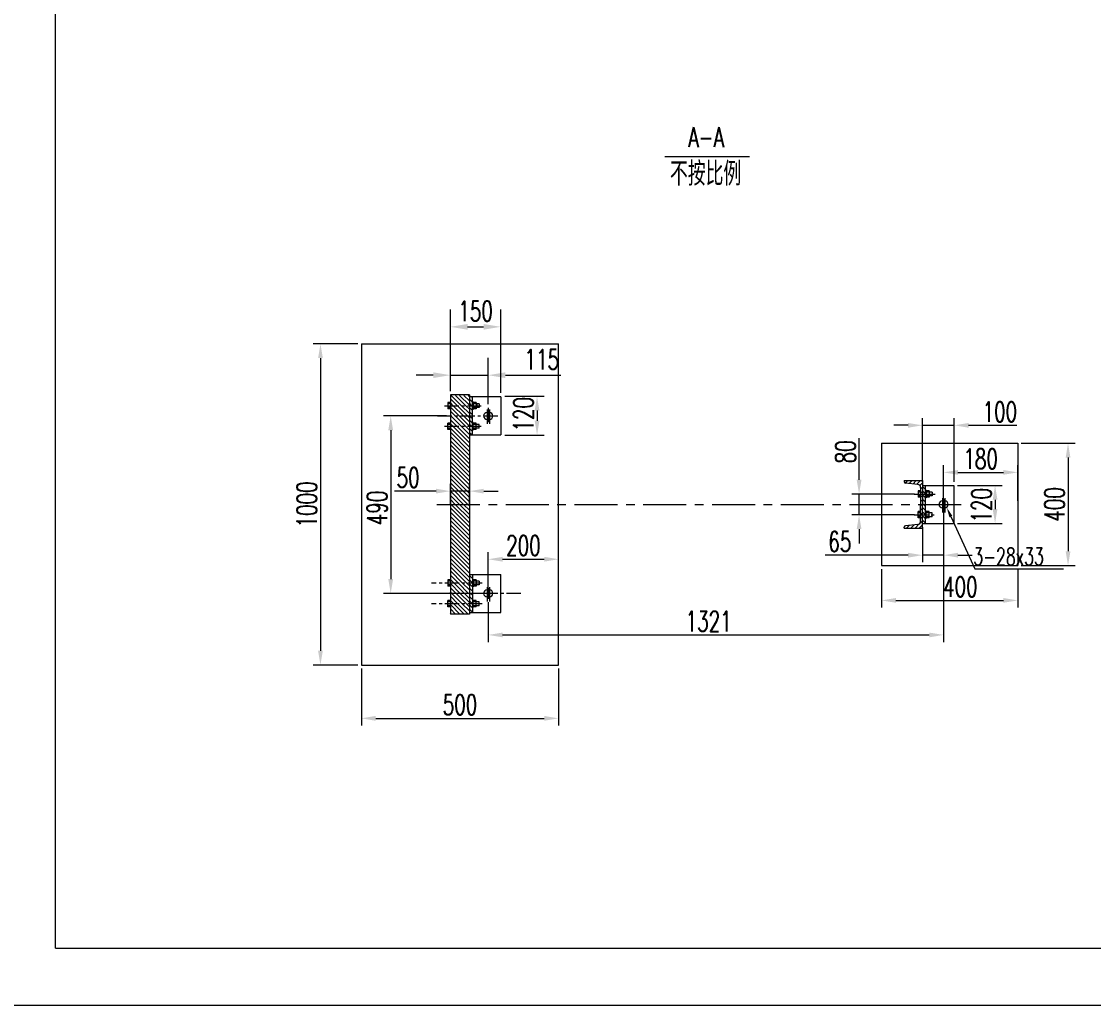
# Model space of a CAD drawing. Header units: millimetres. Extents: x -394 to 6212, y -2458 to 809.
# Drawn here: x 4448.8 to 4635.9, y -1936.1 to -1764.3 of the extents above; entities that cross this region are included whole.
import ezdxf

# ---------------------------------------------------------------- set-up
doc = ezdxf.new("R2010")
doc.units = ezdxf.units.MM
doc.header["$PDSIZE"] = -5
doc.linetypes.add('CENTERX2', pattern=[4, 2.5, -0.5, 0.5, -0.5])
doc.layers.get('0').update_dxf_attribs({"lineweight": 18})
doc.layers.get('DEFPOINTS').update_dxf_attribs({"lineweight": 18})
for name, color, linetype, lineweight, true_color in [('1', 1, 'Continuous', 18, 0xff0000), ('2', 2, 'Continuous', 18, 0xffff00), ('3', 3, 'CENTERX2', 18, 0x00ff00), ('3尺寸线', 2, 'Continuous', 18, 0xffff00)]:
    doc.layers.add(name, color=color, linetype=linetype, lineweight=lineweight, true_color=true_color)
doc.styles.add('HZ', font='txt.shx', dxfattribs={"width": 0.67, "bigfont": 'hztxt.shx'})
doc.styles.add('STYLE1', font='txt.shx', dxfattribs={"width": 0.67, "bigfont": 'hztxt.shx'})
doc.styles.add('ZH', font='txt.shx', dxfattribs={"width": 0.75, "bigfont": 'hztxt.shx'})
doc.dimstyles.new('STANDARD$0', dxfattribs={"dimtxt": 3.5, "dimasz": 2.5, "dimexe": 1.25, "dimexo": 0.625, "dimtad": 1, "dimdec": 4, "dimdsep": 46, "dimtxsty": 'HZ', "dimcen": 2.5, "dimdle": 5, "dimadec": 0, "dimazin": 0, "dimtfac": 1, "dimtmove": 0, "dimatfit": 3, "dimfxl": 1, "dimtolj": 1, "dimlwd": -1, "dimlwe": -1, "dimarcsym": 0})

# ---------------------------------------------------------------- blocks, each defined once
blk = doc.blocks.new('*D287')
at = {"layer": '2', "color": 0}
for p, q in [((4609.72, -1849.28), (4609.72, -1858.7)), ((4606.04, -1852.54), (4606.04, -1858.7)), ((4603.54, -1857.45), (4589.03, -1857.45)), ((4609.72, -1857.45), (4606.04, -1857.45)), ((4612.22, -1857.45), (4614.72, -1857.45))]:
    blk.add_line(p, q, dxfattribs=at)
for points in [[(4603.54, -1857.04), (4603.54, -1857.87), (4606.04, -1857.45)], [(4612.22, -1857.04), (4612.22, -1857.87), (4609.72, -1857.45)]]:
    blk.add_solid(points, dxfattribs=at)
at = {"layer": 'DEFPOINTS', "color": 0}
for p in [(4609.72, -1848.66), (4606.04, -1851.91), (4606.04, -1857.45)]:
    blk.add_point(p, dxfattribs=at)
at = {"layer": '2', "color": 0, "insert": (4591.61, -1855.08), "char_height": 3.5, "attachment_point": 5, "style": 'HZ'}
blk.add_mtext('\\A1;65', dxfattribs=at)
blk = doc.blocks.new('*D286')
at = {"layer": '2', "color": 0}
for p, q in [((4609.72, -1849.22), (4609.72, -1872.62)), ((4530.25, -1865.68), (4530.25, -1872.62)), ((4532.75, -1871.37), (4607.22, -1871.37))]:
    blk.add_line(p, q, dxfattribs=at)
for points in [[(4532.75, -1870.96), (4532.75, -1871.79), (4530.25, -1871.37)], [(4607.22, -1870.96), (4607.22, -1871.79), (4609.72, -1871.37)]]:
    blk.add_solid(points, dxfattribs=at)
at = {"layer": 'DEFPOINTS', "color": 0}
for p in [(4609.72, -1848.59), (4530.25, -1865.06), (4609.72, -1871.37)]:
    blk.add_point(p, dxfattribs=at)
at = {"layer": '2', "color": 0, "insert": (4568.72, -1869), "char_height": 3.5, "attachment_point": 5, "style": 'HZ'}
blk.add_mtext('\\A1;1321', dxfattribs=at)
blk = doc.blocks.new('*D285')
at = {"layer": '2', "color": 0}
for p, q in [((4522.97, -1833.16), (4511.98, -1833.16)), ((4513.23, -1835.66), (4513.23, -1861.63)), ((4529.43, -1864.13), (4511.98, -1864.13))]:
    blk.add_line(p, q, dxfattribs=at)
for points in [[(4512.81, -1835.66), (4513.65, -1835.66), (4513.23, -1833.16)], [(4512.81, -1861.63), (4513.65, -1861.63), (4513.23, -1864.13)]]:
    blk.add_solid(points, dxfattribs=at)
at = {"layer": 'DEFPOINTS', "color": 0}
for p in [(4523.59, -1833.16), (4513.23, -1864.13), (4530.06, -1864.13)]:
    blk.add_point(p, dxfattribs=at)
at = {"layer": '2', "color": 0, "insert": (4510.85, -1849.21), "char_height": 3.5, "attachment_point": 5, "rotation": 90, "style": 'HZ'}
blk.add_mtext('\\A1;490', dxfattribs=at)
blk = doc.blocks.new('*X2')
at = {"color": 0}
for p, q in [((1405.11, 1142.6), (1403.21, 1144.5)), ((1405.11, 1145.25), (1404.52, 1145.84)), ((1404.72, 1140.34), (1403.21, 1141.84)), ((1405.11, 1137.3), (1403.21, 1139.19)), ((1405.11, 1139.95), (1404.72, 1140.34)), ((1405.11, 1134.65), (1403.21, 1136.54)), ((1403.27, 1133.84), (1403.21, 1133.89)), ((1405.11, 1129.34), (1403.21, 1131.24)), ((1405.11, 1132), (1403.27, 1133.84)), ((1404.46, 1127.34), (1403.21, 1128.59)), ((1405.11, 1124.04), (1403.21, 1125.93)), ((1405.11, 1126.69), (1404.46, 1127.34)), ((1404.66, 1121.84), (1403.21, 1123.28)), ((1405.11, 1031.23), (1403.21, 1033.13)), ((1405.11, 1028.58), (1403.21, 1030.48)), ((1405.11, 1025.93), (1403.21, 1027.82)), ((1405.11, 1023.28), (1403.21, 1025.17)), ((1403.9, 1021.84), (1403.21, 1022.52)), ((1405.11, 1017.98), (1403.21, 1019.87)), ((1405.09, 1015.34), (1403.21, 1017.22)), ((1405.11, 1020.63), (1403.9, 1021.84)), ((1405.11, 1015.32), (1405.09, 1015.34)), ((1405.11, 1012.67), (1403.21, 1014.57)), ((1405.11, 1010.02), (1403.21, 1011.91))]:
    blk.add_line(p, q, dxfattribs=at)
blk = doc.blocks.new('*X3')
at = {"color": 0}
for p, q in [((1391.21, 1140.69), (1397.36, 1146.84)), ((1391.21, 1143.34), (1394.71, 1146.84)), ((1391.21, 1145.99), (1392.06, 1146.84)), ((1393.51, 1140.34), (1400.01, 1146.84)), ((1396.16, 1140.34), (1402.66, 1146.84)), ((1398.82, 1140.34), (1403.21, 1144.73)), ((1391.21, 1135.38), (1396.16, 1140.34)), ((1391.21, 1138.04), (1393.51, 1140.34)), ((1392.32, 1133.84), (1398.82, 1140.34)), ((1394.97, 1133.84), (1401.47, 1140.34)), ((1397.62, 1133.84), (1403.21, 1139.43)), ((1401.47, 1140.34), (1403.21, 1142.08)), ((1391.21, 1127.43), (1397.62, 1133.84)), ((1391.21, 1130.08), (1394.97, 1133.84)), ((1391.21, 1132.73), (1392.32, 1133.84)), ((1393.77, 1127.34), (1400.27, 1133.84)), ((1396.42, 1127.34), (1402.92, 1133.84)), ((1399.07, 1127.34), (1403.21, 1131.47)), ((1400.27, 1133.84), (1403.21, 1136.78)), ((1402.92, 1133.84), (1403.21, 1134.13)), ((1391.21, 1116.82), (1401.73, 1127.34)), ((1391.21, 1119.47), (1399.07, 1127.34)), ((1391.21, 1122.13), (1396.42, 1127.34)), ((1391.21, 1124.78), (1393.77, 1127.34)), ((1391.21, 1114.17), (1403.21, 1126.17)), ((1391.21, 1111.52), (1403.21, 1123.52)), ((1401.73, 1127.34), (1403.21, 1128.82)), ((1391.21, 1108.87), (1403.21, 1120.87)), ((1391.21, 1106.22), (1403.21, 1118.22)), ((1391.21, 1103.56), (1403.21, 1115.56)), ((1391.21, 1100.91), (1403.21, 1112.91)), ((1391.21, 1098.26), (1403.21, 1110.26)), ((1391.21, 1095.61), (1403.21, 1107.61)), ((1391.21, 1092.96), (1403.21, 1104.96)), ((1391.21, 1090.31), (1403.21, 1102.31)), ((1391.21, 1087.65), (1403.21, 1099.65)), ((1391.21, 1085), (1403.21, 1097)), ((1391.21, 1082.35), (1403.21, 1094.35)), ((1391.21, 1079.7), (1403.21, 1091.7)), ((1392, 1077.84), (1403.21, 1089.05)), ((1394.65, 1077.84), (1403.21, 1086.4)), ((1397.3, 1077.84), (1403.21, 1083.74)), ((1391.21, 1074.4), (1394.65, 1077.84)), ((1391.21, 1077.05), (1392, 1077.84)), ((1391.21, 1071.74), (1397.3, 1077.84)), ((1391.21, 1069.09), (1399.96, 1077.84)), ((1391.21, 1066.44), (1402.61, 1077.84)), ((1399.96, 1077.84), (1403.21, 1081.09)), ((1402.61, 1077.84), (1403.21, 1078.44)), ((1391.21, 1063.79), (1403.21, 1075.79)), ((1391.21, 1061.14), (1403.21, 1073.14)), ((1391.21, 1058.49), (1403.21, 1070.49)), ((1391.21, 1055.84), (1403.21, 1067.84)), ((1391.21, 1053.18), (1403.21, 1065.18)), ((1391.21, 1050.53), (1403.21, 1062.53)), ((1391.21, 1047.88), (1403.21, 1059.88)), ((1391.21, 1045.23), (1403.21, 1057.23)), ((1391.21, 1042.58), (1403.21, 1054.58)), ((1391.21, 1039.93), (1403.21, 1051.93)), ((1391.21, 1037.27), (1403.21, 1049.27)), ((1391.21, 1034.62), (1403.21, 1046.62)), ((1391.21, 1031.97), (1403.21, 1043.97)), ((1391.21, 1029.32), (1403.21, 1041.32)), ((1392.88, 1028.34), (1403.21, 1038.67)), ((1395.53, 1028.34), (1403.21, 1036.02)), ((1398.19, 1028.34), (1403.21, 1033.36)), ((1400.84, 1028.34), (1403.21, 1030.71)), ((1391.21, 1026.67), (1392.88, 1028.34)), ((1391.21, 1024.02), (1395.53, 1028.34)), ((1391.69, 1021.84), (1398.19, 1028.34)), ((1394.34, 1021.84), (1400.84, 1028.34)), ((1396.99, 1021.84), (1403.21, 1028.06)), ((1399.64, 1021.84), (1403.21, 1025.41)), ((1402.29, 1021.84), (1403.21, 1022.76)), ((1391.21, 1021.36), (1391.69, 1021.84)), ((1391.21, 1018.71), (1394.34, 1021.84)), ((1391.21, 1016.06), (1396.99, 1021.84)), ((1391.21, 1013.41), (1393.14, 1015.34)), ((1391.21, 1010.76), (1395.79, 1015.34)), ((1391.94, 1008.84), (1398.44, 1015.34)), ((1393.14, 1015.34), (1399.64, 1021.84)), ((1394.6, 1008.84), (1401.1, 1015.34)), ((1395.79, 1015.34), (1402.29, 1021.84)), ((1398.44, 1015.34), (1403.21, 1020.11)), ((1401.1, 1015.34), (1403.21, 1017.45)), ((1397.25, 1008.84), (1403.21, 1014.8)), ((1399.9, 1008.84), (1403.21, 1012.15)), ((1402.55, 1008.84), (1403.21, 1009.5))]:
    blk.add_line(p, q, dxfattribs=at)
blk = doc.blocks.new('*D284')
at = {"layer": '2', "color": 0}
for p, q in [((4523.65, -1828.85), (4523.65, -1814.6)), ((4532.43, -1829.12), (4532.43, -1814.6)), ((4526.65, -1817.6), (4529.43, -1817.6))]:
    blk.add_line(p, q, dxfattribs=at)
for points in [[(4526.65, -1817.1), (4526.65, -1818.1), (4523.65, -1817.6)], [(4529.43, -1817.1), (4529.43, -1818.1), (4532.43, -1817.6)]]:
    blk.add_solid(points, dxfattribs=at)
at = {"layer": 'DEFPOINTS', "color": 0}
for p in [(4532.43, -1817.6), (4523.65, -1829.47), (4532.43, -1829.75)]:
    blk.add_point(p, dxfattribs=at)
at = {"layer": '2', "color": 0, "insert": (4528.04, -1814.85), "char_height": 3.5, "attachment_point": 5, "style": 'STYLE1'}
blk.add_mtext('\\A1;150', dxfattribs=at)
blk = doc.blocks.new('*D283')
at = {"layer": '2', "color": 0}
for p, q in [((4523.65, -1828.85), (4523.65, -1823.04)), ((4530.25, -1831.09), (4530.25, -1823.04)), ((4520.65, -1826.04), (4517.65, -1826.04)), ((4523.65, -1826.04), (4530.25, -1826.04)), ((4533.25, -1826.04), (4542.94, -1826.04))]:
    blk.add_line(p, q, dxfattribs=at)
for points in [[(4520.65, -1825.54), (4520.65, -1826.54), (4523.65, -1826.04)], [(4533.25, -1825.54), (4533.25, -1826.54), (4530.25, -1826.04)]]:
    blk.add_solid(points, dxfattribs=at)
at = {"layer": 'DEFPOINTS', "color": 0}
for p in [(4530.25, -1826.04), (4523.65, -1829.47), (4530.25, -1831.72)]:
    blk.add_point(p, dxfattribs=at)
at = {"layer": '2', "color": 0, "insert": (4539.6, -1823.29), "char_height": 3.5, "attachment_point": 5, "style": 'STYLE1'}
blk.add_mtext('\\A1;115', dxfattribs=at)
blk = doc.blocks.new('*D282')
at = {"layer": '2', "color": 2}
for p, q in [((4521.15, -1846.28), (4513.88, -1846.28)), ((4523.65, -1848.6), (4523.65, -1845.03)), ((4526.97, -1846.28), (4523.65, -1846.28)), ((4526.97, -1848.6), (4526.97, -1845.03)), ((4529.47, -1846.28), (4531.97, -1846.28))]:
    blk.add_line(p, q, dxfattribs=at)
for points in [[(4521.15, -1845.86), (4521.15, -1846.69), (4523.65, -1846.28)], [(4529.47, -1845.86), (4529.47, -1846.69), (4526.97, -1846.28)]]:
    blk.add_solid(points, dxfattribs=at)
at = {"layer": 'DEFPOINTS', "color": 0}
for p in [(4526.97, -1846.28), (4523.65, -1848.6), (4526.97, -1848.6)]:
    blk.add_point(p, dxfattribs=at)
at = {"layer": '2', "color": 2, "insert": (4516.26, -1843.9), "char_height": 3.5, "attachment_point": 5, "style": 'HZ'}
blk.add_mtext('\\A1;50', dxfattribs=at)
blk = doc.blocks.new('*D281')
at = {"layer": '2', "color": 0}
for p, q in [((4533.12, -1829.71), (4540.02, -1829.71)), ((4538.77, -1832.21), (4538.77, -1833.98)), ((4533.12, -1836.48), (4540.02, -1836.48))]:
    blk.add_line(p, q, dxfattribs=at)
for points in [[(4538.36, -1832.21), (4539.19, -1832.21), (4538.77, -1829.71)], [(4538.36, -1833.98), (4539.19, -1833.98), (4538.77, -1836.48)]]:
    blk.add_solid(points, dxfattribs=at)
at = {"layer": 'DEFPOINTS', "color": 0}
for p in [(4532.49, -1829.71), (4532.49, -1836.48), (4538.77, -1836.48)]:
    blk.add_point(p, dxfattribs=at)
at = {"layer": '2', "color": 0, "insert": (4536.4, -1832.86), "char_height": 3.5, "attachment_point": 5, "rotation": 90, "style": 'HZ'}
blk.add_mtext('\\A1;120', dxfattribs=at)
blk = doc.blocks.new('*D280')
at = {"layer": '2', "color": 0}
for p, q in [((4594.97, -1844.3), (4594.97, -1837.03)), ((4604.66, -1846.8), (4593.72, -1846.8)), ((4594.97, -1850.39), (4594.97, -1846.8)), ((4604.66, -1850.39), (4593.72, -1850.39)), ((4594.97, -1852.89), (4594.97, -1855.39))]:
    blk.add_line(p, q, dxfattribs=at)
for points in [[(4594.56, -1844.3), (4595.39, -1844.3), (4594.97, -1846.8)], [(4594.56, -1852.89), (4595.39, -1852.89), (4594.97, -1850.39)]]:
    blk.add_solid(points, dxfattribs=at)
at = {"layer": 'DEFPOINTS', "color": 0}
for p in [(4605.28, -1846.8), (4594.97, -1850.39), (4605.28, -1850.39)]:
    blk.add_point(p, dxfattribs=at)
at = {"layer": '2', "color": 0, "insert": (4592.6, -1839.42), "char_height": 3.5, "attachment_point": 5, "rotation": 90, "style": 'HZ'}
blk.add_mtext('\\A1;80', dxfattribs=at)
blk = doc.blocks.new('*D279')
at = {"layer": '2', "color": 0}
for p, q in [((4606.04, -1844.65), (4606.04, -1833.54)), ((4611.57, -1844.65), (4611.57, -1833.54)), ((4603.54, -1834.79), (4601.04, -1834.79)), ((4606.04, -1834.79), (4611.57, -1834.79)), ((4614.07, -1834.79), (4622.51, -1834.79))]:
    blk.add_line(p, q, dxfattribs=at)
for points in [[(4603.54, -1834.38), (4603.54, -1835.21), (4606.04, -1834.79)], [(4614.07, -1834.38), (4614.07, -1835.21), (4611.57, -1834.79)]]:
    blk.add_solid(points, dxfattribs=at)
at = {"layer": 'DEFPOINTS', "color": 0}
for p in [(4606.04, -1834.79), (4606.04, -1845.28), (4611.57, -1845.28)]:
    blk.add_point(p, dxfattribs=at)
at = {"layer": '2', "color": 0, "insert": (4619.54, -1832.42), "char_height": 3.5, "attachment_point": 5, "style": 'HZ'}
blk.add_mtext('\\A1;100', dxfattribs=at)
blk = doc.blocks.new('*X4')
at = {"color": 0}
for p, q in [((1555.73, 1087.44), (1554.05, 1089.11)), ((1555.95, 1084.57), (1554.05, 1086.46)), ((1555.95, 1081.92), (1554.05, 1083.81)), ((1555.95, 1087.22), (1555.73, 1087.44)), ((1555.95, 1079.27), (1554.05, 1081.16)), ((1554.72, 1077.84), (1554.05, 1078.51)), ((1555.95, 1076.62), (1554.72, 1077.84)), ((1555.95, 1073.96), (1554.05, 1075.86)), ((1555.92, 1071.34), (1554.05, 1073.21)), ((1555.95, 1068.66), (1554.05, 1070.55)), ((1555.95, 1071.31), (1555.92, 1071.34)), ((1555.95, 1066.01), (1554.05, 1067.9))]:
    blk.add_line(p, q, dxfattribs=at)
blk = doc.blocks.new('*X5')
at = {"color": 0}
for p, q in [((1543.34, 1091.29), (1544.89, 1092.84)), ((1545.74, 1091.04), (1547.54, 1092.84)), ((1548.14, 1090.79), (1550.19, 1092.84)), ((1550.54, 1090.54), (1552.84, 1092.84)), ((1552.43, 1089.78), (1554.05, 1091.4)), ((1552.85, 1087.54), (1554.05, 1088.74)), ((1552.85, 1084.89), (1554.05, 1086.09)), ((1552.85, 1082.24), (1554.05, 1083.44)), ((1552.85, 1079.59), (1554.05, 1080.79)), ((1552.85, 1076.94), (1553.75, 1077.84)), ((1553.75, 1077.84), (1554.05, 1078.14)), ((1552.85, 1074.29), (1554.05, 1075.49)), ((1552.85, 1071.63), (1554.05, 1072.83)), ((1552.85, 1068.98), (1554.05, 1070.18)), ((1544.05, 1062.84), (1545.86, 1064.64)), ((1546.71, 1062.84), (1548.82, 1064.95)), ((1549.36, 1062.84), (1552.08, 1065.56)), ((1552.01, 1062.84), (1554.05, 1064.88)), ((1552.48, 1065.96), (1554.05, 1067.53))]:
    blk.add_line(p, q, dxfattribs=at)
blk = doc.blocks.new('*D278')
at = {"layer": '2', "color": 0}
for p, q in [((4612.13, -1845.28), (4619.96, -1845.28)), ((4618.71, -1847.78), (4618.71, -1849.41)), ((4612.13, -1851.91), (4619.96, -1851.91))]:
    blk.add_line(p, q, dxfattribs=at)
for points in [[(4618.29, -1847.78), (4619.12, -1847.78), (4618.71, -1845.28)], [(4618.29, -1849.41), (4619.12, -1849.41), (4618.71, -1851.91)]]:
    blk.add_solid(points, dxfattribs=at)
at = {"layer": 'DEFPOINTS', "color": 0}
for p in [(4611.51, -1845.28), (4611.51, -1851.91), (4618.71, -1851.91)]:
    blk.add_point(p, dxfattribs=at)
at = {"layer": '2', "color": 0, "insert": (4616.33, -1848.74), "char_height": 3.5, "attachment_point": 5, "rotation": 90, "style": 'HZ'}
blk.add_mtext('\\A1;120', dxfattribs=at)
blk = doc.blocks.new('*D273')
at = {"layer": '2', "color": 0}
for p, q in [((4508.11, -1877.25), (4508.11, -1887.18)), ((4542.52, -1877.25), (4542.52, -1887.18)), ((4510.61, -1885.93), (4540.02, -1885.93))]:
    blk.add_line(p, q, dxfattribs=at)
for points in [[(4510.61, -1885.51), (4510.61, -1886.35), (4508.11, -1885.93)], [(4540.02, -1885.51), (4540.02, -1886.35), (4542.52, -1885.93)]]:
    blk.add_solid(points, dxfattribs=at)
at = {"layer": 'DEFPOINTS', "color": 0}
for p in [(4508.11, -1876.62), (4542.52, -1876.62), (4542.52, -1885.93)]:
    blk.add_point(p, dxfattribs=at)
at = {"layer": '2', "color": 0, "insert": (4525.32, -1883.55), "char_height": 3.5, "attachment_point": 5, "style": 'HZ'}
blk.add_mtext('\\A1;500', dxfattribs=at)
blk = doc.blocks.new('*D272')
at = {"layer": '2', "color": 0}
for p, q in [((4530.25, -1863.5), (4530.25, -1856.91)), ((4542.52, -1863.5), (4542.52, -1856.91)), ((4532.75, -1858.16), (4540.02, -1858.16))]:
    blk.add_line(p, q, dxfattribs=at)
for points in [[(4532.75, -1857.74), (4532.75, -1858.58), (4530.25, -1858.16)], [(4540.02, -1857.74), (4540.02, -1858.58), (4542.52, -1858.16)]]:
    blk.add_solid(points, dxfattribs=at)
at = {"layer": 'DEFPOINTS', "color": 0}
for p in [(4542.52, -1858.16), (4530.25, -1864.13), (4542.52, -1864.13)]:
    blk.add_point(p, dxfattribs=at)
at = {"layer": '2', "color": 0, "insert": (4536.39, -1855.78), "char_height": 3.5, "attachment_point": 5, "style": 'HZ'}
blk.add_mtext('\\A1;200', dxfattribs=at)
blk = doc.blocks.new('*D271')
at = {"layer": '2', "color": 0}
for p, q in [((4598.9, -1859.9), (4598.9, -1866.6)), ((4622.66, -1859.9), (4622.66, -1866.6)), ((4601.4, -1865.35), (4620.16, -1865.35))]:
    blk.add_line(p, q, dxfattribs=at)
for points in [[(4601.4, -1864.93), (4601.4, -1865.76), (4598.9, -1865.35)], [(4620.16, -1864.93), (4620.16, -1865.76), (4622.66, -1865.35)]]:
    blk.add_solid(points, dxfattribs=at)
at = {"layer": 'DEFPOINTS', "color": 0}
for p in [(4598.9, -1859.28), (4622.66, -1859.28), (4622.66, -1865.35)]:
    blk.add_point(p, dxfattribs=at)
at = {"layer": '2', "color": 0, "insert": (4612.64, -1862.97), "char_height": 3.5, "attachment_point": 5, "style": 'HZ'}
blk.add_mtext('\\A1;400', dxfattribs=at)
blk = doc.blocks.new('*D270')
at = {"layer": '2', "color": 0}
for p, q in [((4623.28, -1837.91), (4632.69, -1837.91)), ((4631.44, -1840.41), (4631.44, -1856.78)), ((4623.28, -1859.28), (4632.69, -1859.28))]:
    blk.add_line(p, q, dxfattribs=at)
for points in [[(4631.03, -1840.41), (4631.86, -1840.41), (4631.44, -1837.91)], [(4631.03, -1856.78), (4631.86, -1856.78), (4631.44, -1859.28)]]:
    blk.add_solid(points, dxfattribs=at)
at = {"layer": 'DEFPOINTS', "color": 0}
for p in [(4622.66, -1837.91), (4622.66, -1859.28), (4631.44, -1859.28)]:
    blk.add_point(p, dxfattribs=at)
at = {"layer": '2', "color": 0, "insert": (4629.07, -1848.6), "char_height": 3.5, "attachment_point": 5, "rotation": 90, "style": 'HZ'}
blk.add_mtext('\\A1;400', dxfattribs=at)
blk = doc.blocks.new('*D269')
at = {"layer": '2', "color": 0}
for p, q in [((4609.72, -1847.97), (4609.72, -1841.75)), ((4612.22, -1843), (4620.16, -1843)), ((4622.66, -1847.97), (4622.66, -1841.75))]:
    blk.add_line(p, q, dxfattribs=at)
for points in [[(4612.22, -1842.59), (4612.22, -1843.42), (4609.72, -1843)], [(4620.16, -1842.59), (4620.16, -1843.42), (4622.66, -1843)]]:
    blk.add_solid(points, dxfattribs=at)
at = {"layer": 'DEFPOINTS', "color": 0}
for p in [(4622.66, -1843), (4609.72, -1848.6), (4622.66, -1848.6)]:
    blk.add_point(p, dxfattribs=at)
at = {"layer": '2', "color": 0, "insert": (4616.19, -1840.63), "char_height": 3.5, "attachment_point": 5, "style": 'HZ'}
blk.add_mtext('\\A1;180', dxfattribs=at)

msp = doc.modelspace()

# ---------------------------------------------------------------- hatches: boundary and pattern name
at = {"layer": '2'}
msp.add_hatch(color=256, dxfattribs=at).paths.add_polyline_path([(4611.25614, -1850.59765), (4610.73232, -1850.8372), (4610.27557, -1849.14595)], flags=0)

# ---------------------------------------------------------------- linework, layer by layer
at = {"layer": '1'}
for p, q in [((4454.74256, -1926.0524), (4454.74256, -1526.0524)), ((4508.10855, -1820.57044), (4508.10855, -1876.6219)), ((4508.10855, -1820.57044), (4542.5238, -1820.57044)), ((4542.5238, -1876.6219), (4542.5238, -1820.57044)), ((4523.64744, -1829.47204), (4523.64744, -1867.7203)), ((4526.9652, -1829.47204), (4523.64744, -1829.47204)), ((4526.9652, -1829.47204), (4526.9652, -1867.7203)), ((4526.9652, -1829.74852), (4532.42979, -1829.74852)), ((4527.48857, -1836.47806), (4527.48857, -1829.84254)), ((4532.42979, -1829.84254), (4532.42979, -1836.47806)), ((4523.61712, -1830.8009), (4523.2024, -1830.8009)), ((4523.2024, -1830.8009), (4523.2024, -1831.90682)), ((4523.61712, -1831.0242), (4523.20358, -1831.0242)), ((4523.61712, -1831.68775), (4523.20358, -1831.68775)), ((4527.59294, -1830.68553), (4527.48235, -1830.68553)), ((4527.59294, -1830.68553), (4527.59294, -1832.01264)), ((4528.11825, -1830.79613), (4527.59294, -1830.79613)), ((4528.64357, -1831.01731), (4527.59294, -1831.01731)), ((4528.64357, -1831.68086), (4527.59294, -1831.68086)), ((4528.11825, -1830.79613), (4528.11825, -1831.90205)), ((4528.25245, -1831.01731), (4528.25245, -1831.68086)), ((4528.64357, -1831.01731), (4528.64357, -1831.68086)), ((4523.61712, -1831.90682), (4523.2024, -1831.90682)), ((4527.59294, -1832.01264), (4527.48235, -1832.01264)), ((4528.11825, -1831.90205), (4527.59294, -1831.90205)), ((4530.25264, -1832.55575), (4530.05845, -1832.55575)), ((4530.25264, -1832.55575), (4530.44683, -1832.55575)), ((4523.2024, -1835.51969), (4523.2024, -1834.41377)), ((4523.61712, -1834.41377), (4523.2024, -1834.41377)), ((4523.61712, -1835.51969), (4523.2024, -1835.51969)), ((4523.61712, -1834.63284), (4523.20358, -1834.63284)), ((4523.61712, -1835.29639), (4523.20358, -1835.29639)), ((4527.59294, -1834.30796), (4527.48235, -1834.30796)), ((4527.59294, -1835.63506), (4527.59294, -1834.30796)), ((4528.11825, -1834.41855), (4527.59294, -1834.41855)), ((4528.64357, -1834.63973), (4527.59294, -1834.63973)), ((4528.64357, -1835.30328), (4527.59294, -1835.30328)), ((4528.11825, -1835.52447), (4527.59294, -1835.52447)), ((4528.11825, -1835.52447), (4528.11825, -1834.41855)), ((4528.64357, -1835.30328), (4528.64357, -1834.63973)), ((4530.25264, -1833.76484), (4530.05845, -1833.76484)), ((4530.25264, -1833.76484), (4530.44683, -1833.76484)), ((4526.9652, -1836.47806), (4532.42979, -1836.47806)), ((4527.59294, -1835.63506), (4527.48235, -1835.63506)), ((4598.89865, -1837.913), (4598.89865, -1859.27934)), ((4598.89865, -1837.913), (4622.65953, -1837.913)), ((4622.65953, -1837.913), (4622.65953, -1859.27934)), ((4602.83611, -1844.44897), (4606.04328, -1844.44897)), ((4602.83611, -1844.44897), (4602.83611, -1844.61287)), ((4605.2411, -1845.10214), (4603.07131, -1844.87409)), ((4606.04328, -1844.44897), (4606.04328, -1848.59617)), ((4605.69498, -1846.22814), (4605.28026, -1846.22814)), ((4605.28026, -1846.22814), (4605.28026, -1847.33406)), ((4605.69498, -1846.45144), (4605.28143, -1846.45144)), ((4605.7115, -1845.62458), (4605.7115, -1848.59617)), ((4606.04328, -1845.27841), (4611.50787, -1845.27841)), ((4606.67102, -1846.1214), (4606.56043, -1846.1214)), ((4606.56665, -1851.91393), (4606.56665, -1845.27841)), ((4606.67102, -1846.1214), (4606.67102, -1847.44851)), ((4607.19634, -1846.232), (4606.67102, -1846.232)), ((4607.72165, -1846.45318), (4606.67102, -1846.45318)), ((4607.19634, -1846.232), (4607.19634, -1847.33792)), ((4607.72165, -1846.45318), (4607.72165, -1847.11673)), ((4611.50787, -1845.27841), (4611.50787, -1851.91393)), ((4605.69498, -1847.33406), (4605.28026, -1847.33406)), ((4605.69498, -1847.11499), (4605.28143, -1847.11499)), ((4605.7115, -1851.56776), (4605.7115, -1848.59617)), ((4606.04328, -1852.74337), (4606.04328, -1848.59617)), ((4606.67102, -1847.44851), (4606.56043, -1847.44851)), ((4607.72165, -1847.11673), (4606.67102, -1847.11673)), ((4607.19634, -1847.33792), (4606.67102, -1847.33792)), ((4609.72185, -1847.99162), (4609.52766, -1847.99162)), ((4609.72185, -1847.99162), (4609.91604, -1847.99162)), ((4605.69498, -1849.84101), (4605.28026, -1849.84101)), ((4605.28026, -1850.94693), (4605.28026, -1849.84101)), ((4605.69498, -1850.06008), (4605.28143, -1850.06008)), ((4606.67102, -1849.74383), (4606.56043, -1849.74383)), ((4606.67102, -1851.07093), (4606.67102, -1849.74383)), ((4607.19634, -1849.85442), (4606.67102, -1849.85442)), ((4607.72165, -1850.0756), (4606.67102, -1850.0756)), ((4607.19634, -1850.96034), (4607.19634, -1849.85442)), ((4607.72165, -1850.73916), (4607.72165, -1850.0756)), ((4609.72185, -1849.20071), (4609.52766, -1849.20071)), ((4609.72185, -1849.20071), (4609.91604, -1849.20071)), ((4605.2411, -1852.09019), (4603.07131, -1852.31825)), ((4605.69498, -1850.94693), (4605.28026, -1850.94693)), ((4605.69498, -1850.72363), (4605.28143, -1850.72363)), ((4606.04328, -1851.91393), (4611.50787, -1851.91393)), ((4606.67102, -1851.07093), (4606.56043, -1851.07093)), ((4607.72165, -1850.73916), (4606.67102, -1850.73916)), ((4607.19634, -1850.96034), (4606.67102, -1850.96034)), ((4602.83611, -1852.74337), (4602.83611, -1852.57947)), ((4602.83611, -1852.74337), (4606.04328, -1852.74337)), ((4598.89865, -1859.27934), (4622.65953, -1859.27934)), ((4526.9652, -1860.8083), (4532.42979, -1860.8083)), ((4527.59294, -1861.65129), (4527.48235, -1861.65129)), ((4527.48857, -1860.8083), (4527.48857, -1867.44382)), ((4527.59294, -1861.65129), (4527.59294, -1862.9784)), ((4532.42979, -1867.44382), (4532.42979, -1860.8083)), ((4523.2024, -1861.76666), (4523.2024, -1862.87258)), ((4523.61712, -1861.76666), (4523.2024, -1861.76666)), ((4523.61712, -1862.87258), (4523.2024, -1862.87258)), ((4523.61712, -1861.98996), (4523.20358, -1861.98996)), ((4523.61712, -1862.65351), (4523.20358, -1862.65351)), ((4527.59294, -1862.9784), (4527.48235, -1862.9784)), ((4528.11825, -1861.76189), (4527.59294, -1861.76189)), ((4528.64357, -1861.98307), (4527.59294, -1861.98307)), ((4528.64357, -1862.64662), (4527.59294, -1862.64662)), ((4528.11825, -1862.86781), (4527.59294, -1862.86781)), ((4528.11825, -1861.76189), (4528.11825, -1862.86781)), ((4528.64357, -1861.98307), (4528.64357, -1862.64662)), ((4530.25264, -1863.52151), (4530.05845, -1863.52151)), ((4530.25264, -1863.52151), (4530.44683, -1863.52151)), ((4523.2024, -1866.48545), (4523.2024, -1865.37953)), ((4523.61712, -1865.37953), (4523.2024, -1865.37953)), ((4527.59294, -1865.27372), (4527.48235, -1865.27372)), ((4527.59294, -1866.60082), (4527.59294, -1865.27372)), ((4528.11825, -1865.38431), (4527.59294, -1865.38431)), ((4528.11825, -1866.49023), (4528.11825, -1865.38431)), ((4530.25264, -1864.7306), (4530.05845, -1864.7306)), ((4530.25264, -1864.7306), (4530.44683, -1864.7306)), ((4523.61712, -1866.48545), (4523.2024, -1866.48545)), ((4523.61712, -1865.5986), (4523.20358, -1865.5986)), ((4523.61712, -1866.26215), (4523.20358, -1866.26215)), ((4527.59294, -1866.60082), (4527.48235, -1866.60082)), ((4528.64357, -1865.60549), (4527.59294, -1865.60549)), ((4528.64357, -1866.26904), (4527.59294, -1866.26904)), ((4528.11825, -1866.49023), (4527.59294, -1866.49023)), ((4528.64357, -1866.26904), (4528.64357, -1865.60549)), ((4526.9652, -1867.7203), (4523.64744, -1867.7203)), ((4526.9652, -1867.44382), (4532.42979, -1867.44382)), ((4508.10855, -1876.6219), (4542.5238, -1876.6219)), ((4454.74256, -1926.0524), (5013.74256, -1926.0524))]:
    msp.add_line(p, q, dxfattribs=at)
for centre, radius, start, end in [((4530.05845, -1833.1603), 0.60455, 90, 270), ((4530.44683, -1833.1603), 0.60455, 270, 90), ((4603.09877, -1844.61287), 0.26266, 180, 264), ((4605.18619, -1845.62458), 0.52531, 0, 84), ((4609.52766, -1848.59617), 0.60455, 90, 270), ((4609.91604, -1848.59617), 0.60455, 270, 90), ((4603.09877, -1852.57947), 0.26266, 96, 180), ((4605.18619, -1851.56776), 0.52531, 276, 0), ((4530.05845, -1864.12606), 0.60455, 90, 270), ((4530.44683, -1864.12606), 0.60455, 270, 90)]:
    msp.add_arc(centre, radius, start, end, dxfattribs=at)
at = {"layer": '2'}
for p, q in [((4561.07875, -1787.86506), (4575.82268, -1787.86506)), ((4507.48355, -1820.57044), (4499.72044, -1820.57044)), ((4500.97044, -1823.07044), (4500.97044, -1874.1219)), ((4530.25264, -1832.21948), (4530.25264, -1834.09279)), ((4604.5776, -1846.79905), (4608.22511, -1846.79905)), ((4610.99423, -1850.71742), (4615.15561, -1859.81704)), ((4615.15561, -1859.81704), (4630.67747, -1859.81704)), ((4507.48355, -1876.6219), (4499.72044, -1876.6219)), ((5617.74256, -1936.0524), (4414.74256, -1936.0524))]:
    msp.add_line(p, q, dxfattribs=at)
for points in [[(4500.55378, -1823.07044), (4501.38711, -1823.07044), (4500.97044, -1820.57044)], [(4500.55378, -1874.1219), (4501.38711, -1874.1219), (4500.97044, -1876.6219)]]:
    msp.add_solid(points, dxfattribs=at)
at = {"layer": '3'}
for p, q in [((4522.62103, -1831.36318), (4529.04551, -1831.36318)), ((4530.25264, -1831.71962), (4530.25264, -1834.35905)), ((4521.42409, -1833.1603), (4532.42979, -1833.1603)), ((4530.05845, -1832.05406), (4530.05845, -1834.61278)), ((4530.44683, -1832.05406), (4530.44683, -1834.61278)), ((4522.62103, -1834.95742), (4529.04551, -1834.95742)), ((4604.5776, -1846.79905), (4608.22511, -1846.79905)), ((4609.52766, -1847.48993), (4609.52766, -1850.04865)), ((4609.72185, -1847.65535), (4609.72185, -1849.52866)), ((4609.91604, -1847.48993), (4609.91604, -1850.04865)), ((4604.5776, -1850.39329), (4608.22511, -1850.39329)), ((4529.18854, -1862.32894), (4520.35999, -1862.32894)), ((4530.05845, -1863.01982), (4530.05845, -1865.57854)), ((4530.25264, -1863.18524), (4530.25264, -1865.05855)), ((4530.44683, -1863.01982), (4530.44683, -1865.57854)), ((4535.94968, -1864.12606), (4524.94398, -1864.12606)), ((4529.18854, -1865.92318), (4520.35999, -1865.92318)), ((4529.18854, -1865.92318), (4520.35999, -1865.92318))]:
    msp.add_line(p, q, dxfattribs=at)
at = {"layer": '3', "ltscale": 3}
msp.add_line((4521.3094, -1848.59617), (4613.61005, -1848.59617), dxfattribs=at)
at = {"layer": '3尺寸线'}
msp.add_lwpolyline([(5023.74256, -1936.0524), (4429.74256, -1936.0524), (4429.74256, -1516.0524), (5023.74256, -1516.0524)], close=True, dxfattribs=at)

# ---------------------------------------------------------------- block references
at = {"layer": '2'}
for name, p, xscale, yscale, zscale in [('*X3', (4911.60763, -2146.64349), -0.276480000000447, 0.2764799999999923, 0.2764800000000001), ('*X2', (4139.005, -2146.64349), 0.276480000000447, 0.276480000000447, 0.276480000000447), ('*X5', (4176.36731, -2146.59529), 0.276480000000447, 0.276480000000447, 0.276480000000447), ('*X4', (4176.37868, -2146.59648), 0.276480000000447, 0.276480000000447, 0.276480000000447)]:
    msp.add_blockref(name, p, dxfattribs=dict(at, xscale=xscale, yscale=yscale, zscale=zscale))

# ---------------------------------------------------------------- texts
for s, insert, char_height, width, attachment_point, style in [('\\T1;A-A', (4565.1656, -1782.75745), 3.5, 35.254, 1, 'HZ'), ('\\T1;不按比例', (4561.9646, -1792.96759), 4.1472, 18.74016, 7, 'ZH'), ('\\T1;3-28x33', (4614.90816, -1859.17607), 3, 21.6792857, 7, 'HZ')]:
    msp.add_mtext(s, dxfattribs=dict(at, insert=insert, char_height=char_height, width=width, attachment_point=attachment_point, style=style))
at = {"layer": '2', "insert": (4498.59544, -1848.59617), "char_height": 3.5, "attachment_point": 5, "rotation": 90, "style": 'HZ'}
msp.add_mtext('1000', dxfattribs=at)

# ---------------------------------------------------------------- dimensions: what is measured, and where the dimension line sits
at = {"layer": '2'}
for base, p1, p2, text, override, picture, middle in [((4532.42979, -1817.60146), (4523.64744, -1829.47204), (4532.42979, -1829.74852), '150', {"dimasz": 3, "dimexe": 3, "dimgap": 1, "dimdec": 2, "dimtxsty": 'STYLE1', "dimsah": 1, "dimdle": 6, "dimatfit": 0}, '*D284', (4528.03861, -1817.60146)), ((4530.25264, -1826.0422), (4523.64744, -1829.47204), (4530.25264, -1831.71962), '115', {"dimasz": 3, "dimexe": 3, "dimgap": 1, "dimdec": 2, "dimtxsty": 'STYLE1', "dimsah": 1, "dimdle": 6, "dimatfit": 0}, '*D283', (4539.59764, -1826.0422)), ((4606.04328, -1834.79183), (4611.57037, -1845.27841), (4606.04328, -1845.27841), '100', {"dimscale": 1, "dimdec": 2, "dimsah": 1, "dimatfit": 0}, '*D279', (4619.54037, -1834.79183)), ((4526.9652, -1846.27655), (4523.64744, -1848.59617), (4526.9652, -1848.59617), '50', {"dimexo": 0, "dimsah": 1, "dimclrd": 2, "dimclre": 2, "dimclrt": 2}, '*D282', (4516.26369, -1846.27655)), ((4609.72185, -1871.37463), (4530.25264, -1865.05855), (4609.72185, -1848.592), '1321', {"dimscale": 1, "dimdec": 2, "dimsah": 1, "dimatfit": 0}, '*D286', (4568.71997, -1871.37463)), ((4606.04328, -1857.45222), (4609.72185, -1848.65867), (4606.04328, -1851.91393), '65', {"dimscale": 1, "dimdec": 2, "dimsah": 1, "dimatfit": 0}, '*D287', (4591.60548, -1857.45222)), ((4622.65953, -1865.34524), (4598.89865, -1859.27934), (4622.65953, -1859.27934), '400', {"dimdec": 2, "dimsah": 1, "dimatfit": 0}, '*D271', (4612.63999, -1865.34524))]:
    dim = msp.add_linear_dim(base=base, p1=p1, p2=p2, text=text, dimstyle='STANDARD$0', override=override, dxfattribs=at)
    dim.commit()
    dim.dimension.update_dxf_attribs({"geometry": picture, "text_midpoint": middle, "dimtype": 160})
for base, p1, p2, text, picture, middle in [((4538.77339, -1836.47806), (4532.49229, -1829.71252), (4532.49229, -1836.47806), '120', '*D281', (4538.77339, -1832.86423)), ((4513.2292, -1864.12606), (4523.59119, -1833.1603), (4530.05845, -1864.12606), '490', '*D285', (4513.2292, -1849.21458)), ((4594.97337, -1850.39329), (4605.28026, -1846.79905), (4605.28026, -1850.39329), '80', '*D280', (4594.97337, -1839.4153)), ((4618.70792, -1851.91393), (4611.50787, -1845.27841), (4611.50787, -1851.91393), '120', '*D278', (4618.70792, -1848.73761))]:
    dim = msp.add_linear_dim(base=base, p1=p1, p2=p2, angle=90, text=text, dimstyle='STANDARD$0', override={"dimscale": 1, "dimdec": 2, "dimsah": 1, "dimatfit": 0}, dxfattribs=at)
    dim.commit()
    dim.dimension.update_dxf_attribs({"geometry": picture, "text_midpoint": middle, "dimtype": 160})
for base, p1, p2, text, picture, middle in [((4622.65953, -1843.00205), (4609.72185, -1848.59617), (4622.65953, -1848.59617), '180', '*D269', (4616.19069, -1840.62705)), ((4542.5238, -1858.15992), (4530.25264, -1864.12606), (4542.5238, -1864.12606), '200', '*D272', (4536.38822, -1855.78492)), ((4542.5238, -1885.92912), (4508.10855, -1876.6219), (4542.5238, -1876.6219), '500', '*D273', (4525.31618, -1883.55412))]:
    dim = msp.add_linear_dim(base=base, p1=p1, p2=p2, text=text, dimstyle='STANDARD$0', override={"dimdec": 2, "dimsah": 1, "dimatfit": 0}, dxfattribs=at)
    dim.commit()
    dim.dimension.update_dxf_attribs({"geometry": picture, "text_midpoint": middle})
dim = msp.add_linear_dim(base=(4631.44196, -1859.27934), p1=(4622.65953, -1837.913), p2=(4622.65953, -1859.27934), angle=270, text='400', dimstyle='STANDARD$0', override={"dimdec": 2, "dimsah": 1, "dimatfit": 0}, dxfattribs=at)
dim.commit()
dim.dimension.update_dxf_attribs({"geometry": '*D270', "text_midpoint": (4629.06696, -1848.59617)})

doc.saveas('drawing.dxf')
